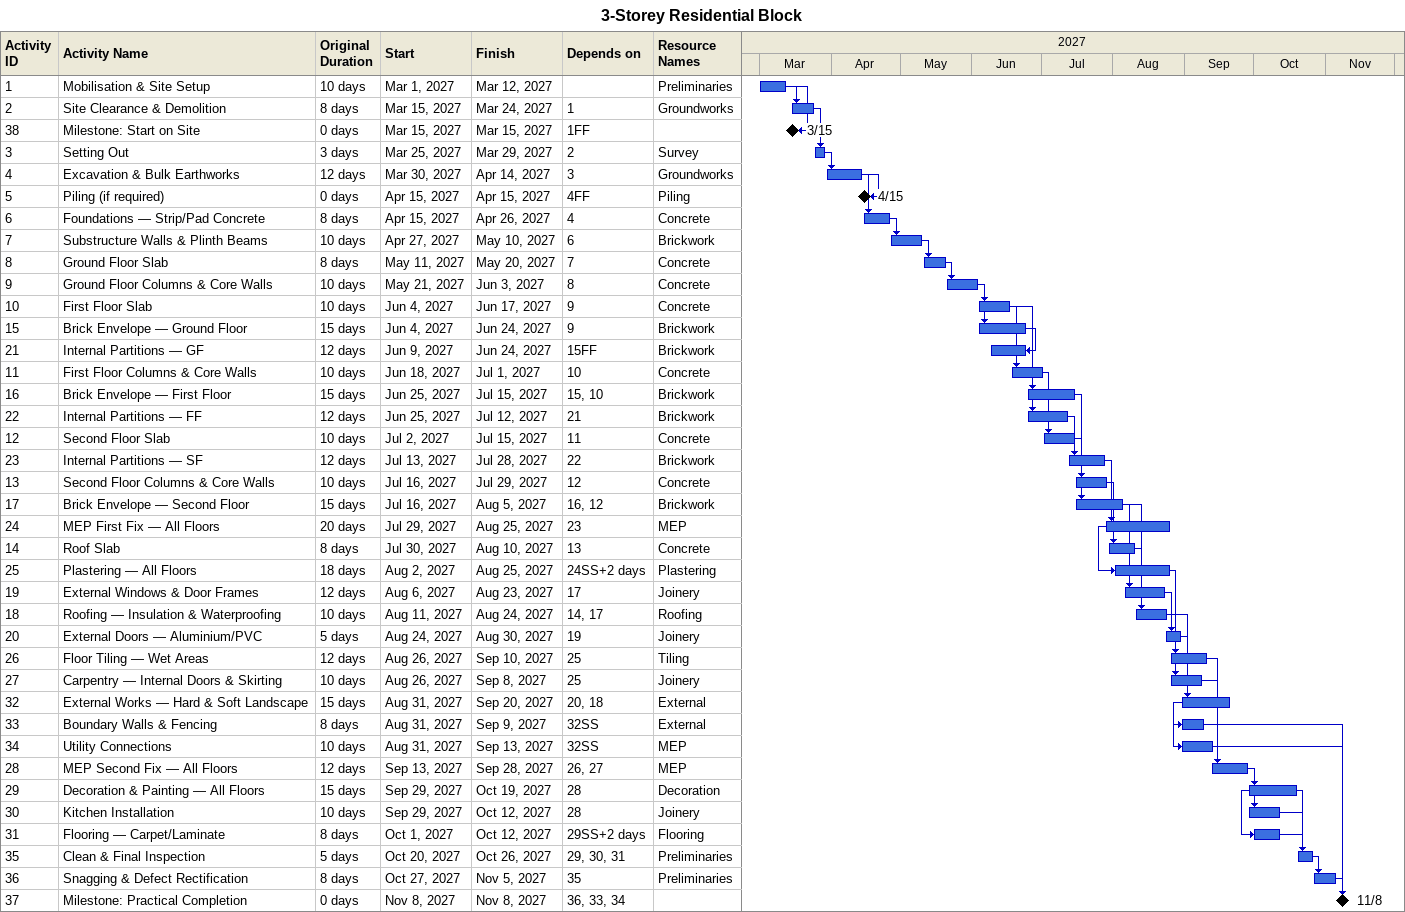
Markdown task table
3-Storey Residential Block

| ID | Task | Original duration | Start | Finish | Predecessors | Resources |
|---|---|---|---|---|---|---|
| 1 | Mobilisation & Site Setup | 10d | 2027-03-01 | 2027-03-12 |  | Preliminaries |
| 2 | Site Clearance & Demolition | 8d | 2027-03-15 | 2027-03-24 | 1 | Groundworks |
| 38 | Milestone: Start on Site | 0d | 2027-03-15 | 2027-03-15 | 1FF |  |
| 3 | Setting Out | 3d | 2027-03-25 | 2027-03-29 | 2 | Survey |
| 4 | Excavation & Bulk Earthworks | 12d | 2027-03-30 | 2027-04-14 | 3 | Groundworks |
| 5 | Piling (if required) | 0d | 2027-04-15 | 2027-04-15 | 4FF | Piling |
| 6 | Foundations — Strip/Pad Concrete | 8d | 2027-04-15 | 2027-04-26 | 4 | Concrete |
| 7 | Substructure Walls & Plinth Beams | 10d | 2027-04-27 | 2027-05-10 | 6 | Brickwork |
| 8 | Ground Floor Slab | 8d | 2027-05-11 | 2027-05-20 | 7 | Concrete |
| 9 | Ground Floor Columns & Core Walls | 10d | 2027-05-21 | 2027-06-03 | 8 | Concrete |
| 10 | First Floor Slab | 10d | 2027-06-04 | 2027-06-17 | 9 | Concrete |
| 15 | Brick Envelope — Ground Floor | 15d | 2027-06-04 | 2027-06-24 | 9 | Brickwork |
| 21 | Internal Partitions — GF | 12d | 2027-06-09 | 2027-06-24 | 15FF | Brickwork |
| 11 | First Floor Columns & Core Walls | 10d | 2027-06-18 | 2027-07-01 | 10 | Concrete |
| 16 | Brick Envelope — First Floor | 15d | 2027-06-25 | 2027-07-15 | 15, 10 | Brickwork |
| 22 | Internal Partitions — FF | 12d | 2027-06-25 | 2027-07-12 | 21 | Brickwork |
| 12 | Second Floor Slab | 10d | 2027-07-02 | 2027-07-15 | 11 | Concrete |
| 23 | Internal Partitions — SF | 12d | 2027-07-13 | 2027-07-28 | 22 | Brickwork |
| 13 | Second Floor Columns & Core Walls | 10d | 2027-07-16 | 2027-07-29 | 12 | Concrete |
| 17 | Brick Envelope — Second Floor | 15d | 2027-07-16 | 2027-08-05 | 16, 12 | Brickwork |
| 24 | MEP First Fix — All Floors | 20d | 2027-07-29 | 2027-08-25 | 23 | MEP |
| 14 | Roof Slab | 8d | 2027-07-30 | 2027-08-10 | 13 | Concrete |
| 25 | Plastering — All Floors | 18d | 2027-08-02 | 2027-08-25 | 24SS+2d | Plastering |
| 19 | External Windows & Door Frames | 12d | 2027-08-06 | 2027-08-23 | 17 | Joinery |
| 18 | Roofing — Insulation & Waterproofing | 10d | 2027-08-11 | 2027-08-24 | 14, 17 | Roofing |
| 20 | External Doors — Aluminium/PVC | 5d | 2027-08-24 | 2027-08-30 | 19 | Joinery |
| 26 | Floor Tiling — Wet Areas | 12d | 2027-08-26 | 2027-09-10 | 25 | Tiling |
| 27 | Carpentry — Internal Doors & Skirting | 10d | 2027-08-26 | 2027-09-08 | 25 | Joinery |
| 32 | External Works — Hard & Soft Landscape | 15d | 2027-08-31 | 2027-09-20 | 20, 18 | External |
| 33 | Boundary Walls & Fencing | 8d | 2027-08-31 | 2027-09-09 | 32SS | External |
| 34 | Utility Connections | 10d | 2027-08-31 | 2027-09-13 | 32SS | MEP |
| 28 | MEP Second Fix — All Floors | 12d | 2027-09-13 | 2027-09-28 | 26, 27 | MEP |
| 29 | Decoration & Painting — All Floors | 15d | 2027-09-29 | 2027-10-19 | 28 | Decoration |
| 30 | Kitchen Installation | 10d | 2027-09-29 | 2027-10-12 | 28 | Joinery |
| 31 | Flooring — Carpet/Laminate | 8d | 2027-10-01 | 2027-10-12 | 29SS+2d | Flooring |
| 35 | Clean & Final Inspection | 5d | 2027-10-20 | 2027-10-26 | 29, 30, 31 | Preliminaries |
| 36 | Snagging & Defect Rectification | 8d | 2027-10-27 | 2027-11-05 | 35 | Preliminaries |
| 37 | Milestone: Practical Completion | 0d | 2027-11-08 | 2027-11-08 | 36, 33, 34 |  |
